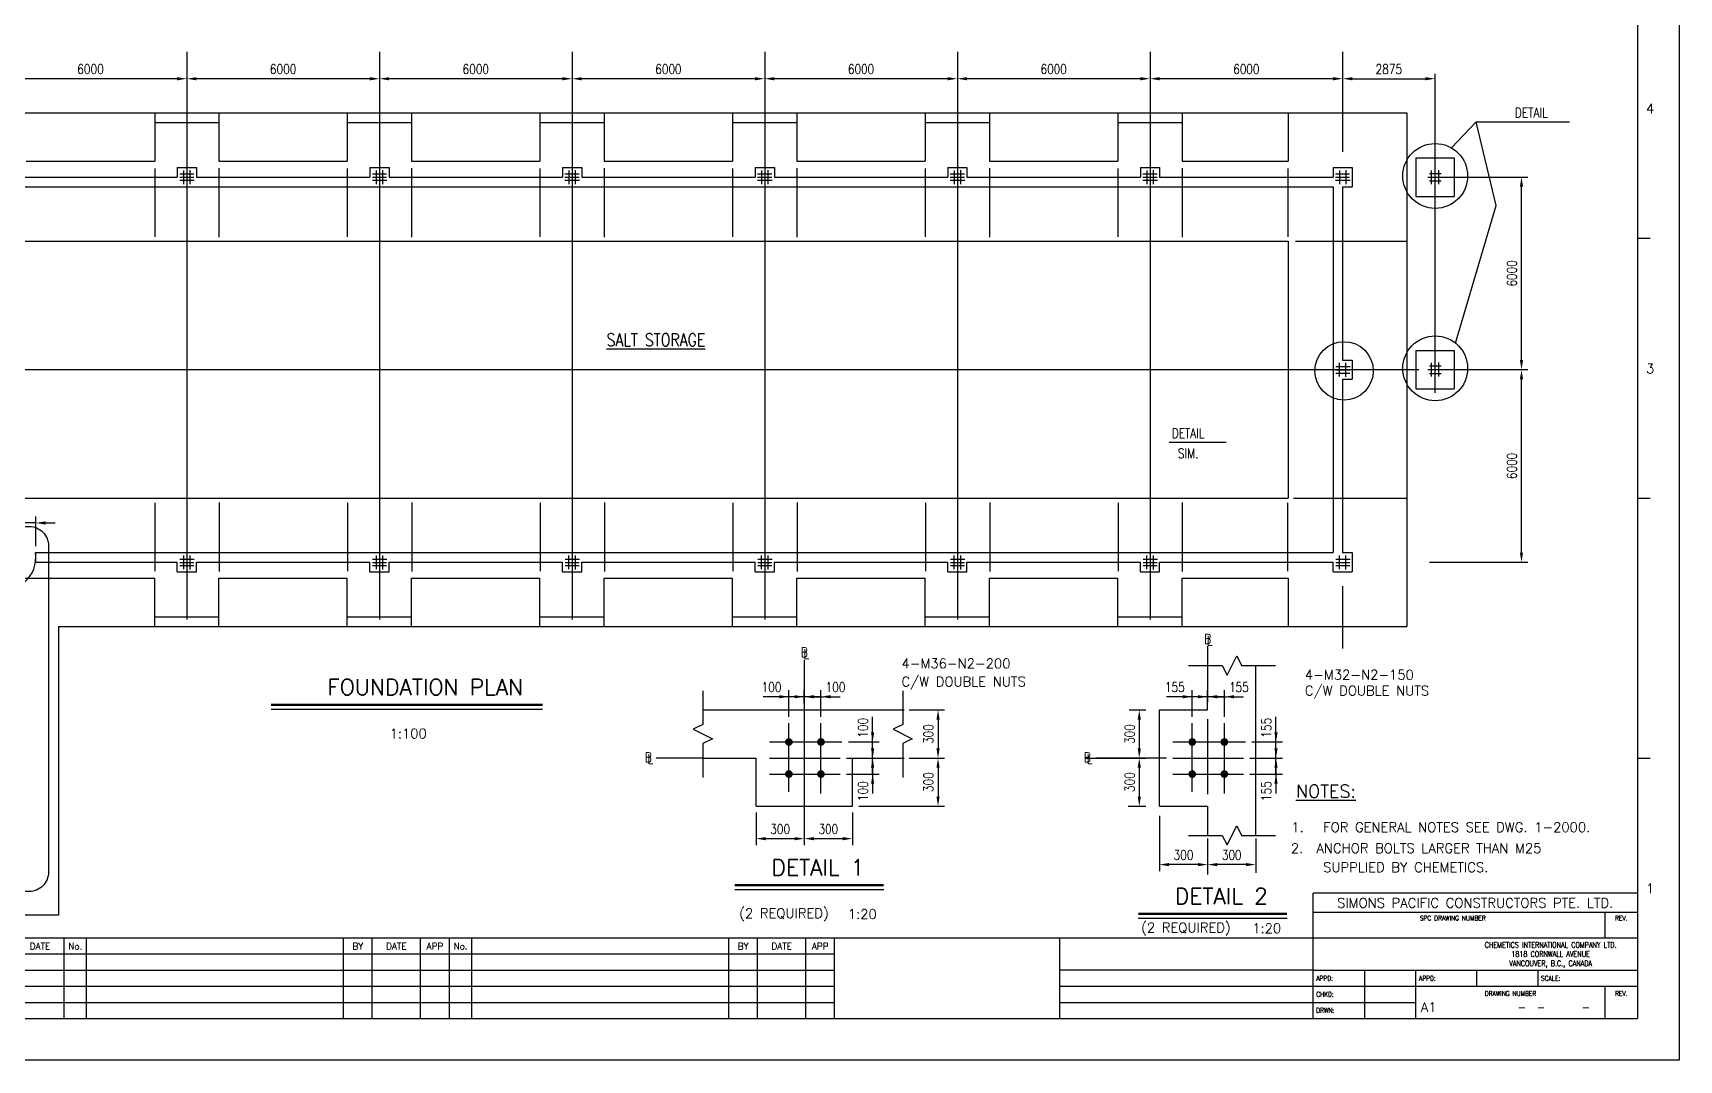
# Model space of a CAD drawing. Extents: x 0 to 84100, y 0 to 59400.
# Drawn here: x 32830 to 84100, y 0 to 32010 of the extents above; entities that cross this region are included whole.
import ezdxf
from ezdxf.enums import TextEntityAlignment as Align

# ---------------------------------------------------------------- set-up
doc = ezdxf.new("R2010")
doc.units = 0
doc.header["$LTSCALE"] = 2500
for name, pattern in [('CENTER', [0]), ('DASHED', [0]), ('HIDDEN', [0])]:
    doc.linetypes.add(name, pattern=pattern)
for name, color, linetype in [('BORDER', 7, 'CONTINUOUS'), ('BOUNDLINE', 3, 'CONTINUOUS'), ('CLINE', 7, 'CENTER'), ('CONC', 1, 'CONTINUOUS'), ('CUTLINE', 7, 'CONTINUOUS'), ('DIM', 6, 'CONTINUOUS'), ('STREAMS', 7, 'CONTINUOUS'), ('TEXT', 7, 'CONTINUOUS'), ('TEXTM', 1, 'CONTINUOUS')]:
    doc.layers.add(name, color=color, linetype=linetype)
doc.styles.get("Standard").update_dxf_attribs({"font": 'romans', "width": 0.8})

msp = doc.modelspace()

# ---------------------------------------------------------------- linework, layer by layer
at = {"layer": 'BORDER', "color": 0}
for p, q in [((82800, 58100), (82800, 1300)), ((83200, 25600), (82800, 25600)), ((83200, 17500), (82800, 17500)), ((83200, 9400), (82800, 9400)), ((72700, 1300), (72700, 5200)), ((82800, 5200), (72700, 5200)), ((82800, 4600), (72700, 4600)), ((81800, 3800), (81800, 4600)), ((82800, 3800), (2600, 3800)), ((33800, 1300), (33800, 3800)), ((34500, 1300), (34500, 3800)), ((42500, 1300), (42500, 3800)), ((43400, 1300), (43400, 3800)), ((44900, 1300), (44900, 3800)), ((45800, 1300), (45800, 3800)), ((46500, 1300), (46500, 3800)), ((54500, 1300), (54500, 3800)), ((55400, 1300), (55400, 3800)), ((56900, 1300), (56900, 3800)), ((57800, 1300), (57800, 3800)), ((64800, 3800), (64800, 1300)), ((57800, 3300), (2600, 3300)), ((2600, 2800), (57800, 2800)), ((72700, 2800), (64800, 2800)), ((72700, 2800), (82800, 2800)), ((74300, 2800), (74300, 1300)), ((75900, 2300), (75900, 2800)), ((77800, 2300), (77800, 2800)), ((79700, 2800), (79700, 2300)), ((2600, 2300), (57800, 2300)), ((64800, 2300), (75900, 2300)), ((75900, 2300), (82800, 2300)), ((75900, 1300), (75900, 2300)), ((81800, 1300), (81800, 2300)), ((2600, 1800), (57800, 1800)), ((64800, 1800), (75900, 1800)), ((2600, 1300), (82800, 1300))]:
    msp.add_line(p, q, dxfattribs=at)
at = {"layer": 'BORDER', "color": 0, "const_width": 75}
for points in [[(48705, 11075), (40250, 11075)], [(59328, 5452), (54691, 5452)], [(71891, 4561), (67255, 4561)]]:
    msp.add_lwpolyline(points, dxfattribs=at)
at = {"layer": 'BORDER', "color": 0}
for points in [[(48705, 10925), (40250, 10925)], [(59328, 5302), (54691, 5302)], [(71891, 4411), (67255, 4411)]]:
    msp.add_lwpolyline(points, dxfattribs=at)
at = {"layer": 'BOUNDLINE', "color": 0, "linetype": 'DASHED'}
msp.add_lwpolyline([(17777, 5855), (17777, 16029, -0.414214), (18377, 16629), (32715, 16629, -0.414214), (33315, 16029), (33315, 5855, -0.414214), (32715, 5255), (18377, 5255, -0.414214)], format="xyb", close=True, dxfattribs=at)
for centre, radius in [((76505, 27553), 1010), ((76505, 21558), 1010), ((73666, 21478), 910)]:
    msp.add_circle(centre, radius, dxfattribs=at)
at = {"layer": 'CLINE', "color": 0}
for p, q in [((37622, 31416), (37622, 13733)), ((43622, 31416), (43622, 13733)), ((49622, 31416), (49622, 13733)), ((55622, 31416), (55622, 13733)), ((61622, 31416), (61622, 13733)), ((67622, 31416), (67622, 13733)), ((73622, 31416), (73622, 28301)), ((37522, 27726), (37522, 27299)), ((37722, 27738), (37722, 27299)), ((43522, 27726), (43522, 27299)), ((43722, 27738), (43722, 27299)), ((49522, 27726), (49522, 27299)), ((49722, 27738), (49722, 27299)), ((55522, 27726), (55522, 27299)), ((55722, 27738), (55722, 27299)), ((61522, 27726), (61522, 27299)), ((61722, 27738), (61722, 27299)), ((67522, 27726), (67522, 27299)), ((67722, 27738), (67722, 27299)), ((73522, 27726), (73522, 27299)), ((73722, 27738), (73722, 27299)), ((76382, 27726), (76382, 27299)), ((76497, 28016), (76497, 20790)), ((76612, 27738), (76612, 27299)), ((76322, 27631), (76694, 27631)), ((76322, 27401), (76694, 27401)), ((73526, 21301), (73526, 21728)), ((73526, 21301), (73526, 21728)), ((73526, 21301), (73526, 21728)), ((73526, 21301), (73526, 21728)), ((73726, 21289), (73726, 21728)), ((73726, 21289), (73726, 21728)), ((73726, 21289), (73726, 21728)), ((73726, 21289), (73726, 21728)), ((76322, 21631), (76694, 21631)), ((76382, 21726), (76382, 21299)), ((76612, 21738), (76612, 21299)), ((9444, 21516), (75997, 21516)), ((76322, 21401), (76694, 21401)), ((37526, 15298), (37526, 15726)), ((37526, 15298), (37526, 15726)), ((37526, 15298), (37526, 15726)), ((37526, 15298), (37526, 15726)), ((37726, 15286), (37726, 15726)), ((37726, 15286), (37726, 15726)), ((37726, 15286), (37726, 15726)), ((37726, 15286), (37726, 15726)), ((43526, 15298), (43526, 15726)), ((43526, 15298), (43526, 15726)), ((43526, 15298), (43526, 15726)), ((43526, 15298), (43526, 15726)), ((43726, 15286), (43726, 15726)), ((43726, 15286), (43726, 15726)), ((43726, 15286), (43726, 15726)), ((43726, 15286), (43726, 15726)), ((49526, 15298), (49526, 15726)), ((49526, 15298), (49526, 15726)), ((49526, 15298), (49526, 15726)), ((49526, 15298), (49526, 15726)), ((49726, 15286), (49726, 15726)), ((49726, 15286), (49726, 15726)), ((49726, 15286), (49726, 15726)), ((49726, 15286), (49726, 15726)), ((55526, 15298), (55526, 15726)), ((55526, 15298), (55526, 15726)), ((55526, 15298), (55526, 15726)), ((55526, 15298), (55526, 15726)), ((55726, 15286), (55726, 15726)), ((55726, 15286), (55726, 15726)), ((55726, 15286), (55726, 15726)), ((55726, 15286), (55726, 15726)), ((61526, 15298), (61526, 15726)), ((61526, 15298), (61526, 15726)), ((61526, 15298), (61526, 15726)), ((61526, 15298), (61526, 15726)), ((61726, 15286), (61726, 15726)), ((61726, 15286), (61726, 15726)), ((61726, 15286), (61726, 15726)), ((61726, 15286), (61726, 15726)), ((67526, 15298), (67526, 15726)), ((67526, 15298), (67526, 15726)), ((67526, 15298), (67526, 15726)), ((67526, 15298), (67526, 15726)), ((67726, 15286), (67726, 15726)), ((67726, 15286), (67726, 15726)), ((67726, 15286), (67726, 15726)), ((67726, 15286), (67726, 15726)), ((73526, 15298), (73526, 15726)), ((73526, 15298), (73526, 15726)), ((73526, 15298), (73526, 15726)), ((73526, 15298), (73526, 15726)), ((73726, 15286), (73726, 15726)), ((73726, 15286), (73726, 15726)), ((73726, 15286), (73726, 15726)), ((73726, 15286), (73726, 15726)), ((73622, 14769), (73622, 12824)), ((69416, 12895), (69416, 11153)), ((56853, 12477), (56853, 7109)), ((56374, 8364), (56374, 10502)), ((56374, 8364), (56374, 10502)), ((56374, 8364), (56374, 10502)), ((56374, 8364), (56374, 10502)), ((57374, 8305), (57374, 10502)), ((57374, 8305), (57374, 10502)), ((57374, 8305), (57374, 10502)), ((57374, 8305), (57374, 10502)), ((68938, 8364), (68938, 10502)), ((68938, 8364), (68938, 10502)), ((68938, 8364), (68938, 10502)), ((68938, 8364), (68938, 10502)), ((69416, 10624), (69416, 8285)), ((69938, 8305), (69938, 10502)), ((69938, 8305), (69938, 10502)), ((69938, 8305), (69938, 10502)), ((69938, 8305), (69938, 10502)), ((53696, 9411), (52239, 9411)), ((68140, 9411), (65940, 9411)), ((69416, 7366), (69416, 7004))]:
    msp.add_line(p, q, dxfattribs=at)
at = {"layer": 'CONC', "color": 0}
for p, q in [((31322, 29516), (75622, 29516)), ((36622, 29516), (36622, 28016)), ((38622, 29516), (38622, 28016)), ((42622, 29516), (42622, 28016)), ((44622, 29516), (44622, 28016)), ((48622, 29516), (48622, 28016)), ((50622, 29516), (50622, 28016)), ((54622, 29516), (54622, 28016)), ((56622, 29516), (56622, 28016)), ((60622, 29516), (60622, 28016)), ((62622, 29516), (62622, 28016)), ((66622, 29516), (66622, 28016)), ((68622, 29516), (68622, 28016)), ((71922, 29516), (71922, 28016)), ((75622, 29516), (75622, 13516)), ((32622, 28016), (36622, 28016)), ((37322, 27816), (37322, 27516)), ((37322, 27816), (37922, 27816)), ((37922, 27816), (37922, 27516)), ((38622, 28016), (42622, 28016)), ((43322, 27816), (43322, 27516)), ((43322, 27816), (43922, 27816)), ((43922, 27816), (43922, 27516)), ((44622, 28016), (48622, 28016)), ((49322, 27816), (49922, 27816)), ((49322, 27816), (49322, 27516)), ((49922, 27816), (49922, 27516)), ((50622, 28016), (54622, 28016)), ((55322, 27816), (55322, 27516)), ((55322, 27816), (55922, 27816)), ((55922, 27816), (55922, 27516)), ((56622, 28016), (60622, 28016)), ((61322, 27816), (61322, 27516)), ((61322, 27816), (61922, 27816)), ((61922, 27816), (61922, 27516)), ((62622, 28016), (66622, 28016)), ((67322, 27816), (67922, 27816)), ((67322, 27816), (67322, 27516)), ((67922, 27816), (67922, 27516)), ((68622, 28016), (71922, 28016)), ((73322, 27816), (73322, 27516)), ((73322, 27816), (73922, 27816)), ((73922, 27816), (73922, 27216)), ((75897, 28116), (77097, 28116)), ((75897, 28116), (75897, 26916)), ((77097, 28116), (77097, 26916)), ((31322, 27216), (73322, 27216)), ((31922, 27516), (37322, 27516)), ((37922, 27516), (43322, 27516)), ((43922, 27516), (49322, 27516)), ((49922, 27516), (55322, 27516)), ((55922, 27516), (61322, 27516)), ((61922, 27516), (67322, 27516)), ((67922, 27516), (73322, 27516)), ((73322, 27216), (73322, 15816)), ((73622, 27216), (73622, 21816)), ((73622, 27216), (73922, 27216)), ((75897, 26916), (77097, 26916)), ((31322, 25516), (71922, 25516)), ((71922, 25516), (71922, 17516)), ((75897, 22116), (77097, 22116)), ((75897, 22116), (75897, 20916)), ((77097, 22116), (77097, 20916)), ((73622, 21816), (73922, 21816)), ((73922, 21816), (73922, 21216)), ((73622, 21216), (73922, 21216)), ((73622, 21216), (73622, 15816)), ((75897, 20916), (77097, 20916)), ((31472, 17516), (71922, 17516)), ((32922, 15516), (32922, 15816)), ((32922, 15816), (73322, 15816)), ((32922, 15516), (37322, 15516)), ((37322, 15216), (37322, 15516)), ((37922, 15516), (43322, 15516)), ((37922, 15216), (37922, 15516)), ((43322, 15216), (43322, 15516)), ((43922, 15516), (49322, 15516)), ((43922, 15216), (43922, 15516)), ((49322, 15216), (49322, 15516)), ((49922, 15516), (55322, 15516)), ((49922, 15216), (49922, 15516)), ((55322, 15216), (55322, 15516)), ((55922, 15516), (61322, 15516)), ((55922, 15216), (55922, 15516)), ((61322, 15216), (61322, 15516)), ((61922, 15516), (67322, 15516)), ((61922, 15216), (61922, 15516)), ((67322, 15216), (67322, 15516)), ((67922, 15516), (73322, 15516)), ((67922, 15216), (67922, 15516)), ((73322, 15216), (73322, 15516)), ((73622, 15816), (73922, 15816)), ((73922, 15816), (73922, 15216)), ((31772, 15016), (36622, 15016)), ((36622, 13516), (36622, 15016)), ((37322, 15216), (37922, 15216)), ((38622, 15016), (42622, 15016)), ((38622, 13516), (38622, 15016)), ((42622, 13516), (42622, 15016)), ((43322, 15216), (43922, 15216)), ((44622, 15016), (48622, 15016)), ((44622, 13516), (44622, 15016)), ((48622, 13516), (48622, 15016)), ((49322, 15216), (49922, 15216)), ((50622, 15016), (54622, 15016)), ((50622, 13516), (50622, 15016)), ((54622, 13516), (54622, 15016)), ((55322, 15216), (55922, 15216)), ((56622, 15016), (60622, 15016)), ((56622, 13516), (56622, 15016)), ((60622, 13516), (60622, 15016)), ((61322, 15216), (61922, 15216)), ((62622, 15016), (66622, 15016)), ((62622, 13516), (62622, 15016)), ((66622, 13516), (66622, 15016)), ((67322, 15216), (67922, 15216)), ((68622, 15016), (71922, 15016)), ((68622, 13516), (68622, 15016)), ((71922, 15016), (71922, 13516)), ((73322, 15216), (73922, 15216)), ((33622, 13516), (75622, 13516)), ((33622, 13516), (33622, 4516)), ((70916, 7004), (70916, 12295)), ((69416, 10911), (69416, 11523)), ((53696, 10911), (59970, 10911)), ((67916, 10911), (69416, 10911)), ((67916, 7911), (67916, 10911)), ((53696, 9411), (55353, 9411)), ((55353, 7911), (55353, 9411)), ((58353, 7911), (58353, 9411)), ((58353, 9411), (59970, 9411)), ((55353, 7911), (58353, 7911)), ((67916, 7911), (69416, 7911)), ((69416, 7911), (69416, 7004)), ((33622, 4516), (17622, 4516))]:
    msp.add_line(p, q, dxfattribs=at)
at = {"layer": 'CONC', "color": 0, "linetype": 'HIDDEN'}
for p, q in [((36622, 29216), (38622, 29216)), ((42622, 29216), (44622, 29216)), ((48622, 29216), (50622, 29216)), ((54622, 29216), (56622, 29216)), ((60622, 29216), (62622, 29216)), ((66622, 29216), (68622, 29216)), ((36622, 13816), (38622, 13816)), ((42622, 13816), (44622, 13816)), ((48622, 13816), (50622, 13816)), ((54622, 13816), (56622, 13816)), ((60622, 13816), (62622, 13816)), ((66622, 13816), (68622, 13816))]:
    msp.add_line(p, q, dxfattribs=at)
at = {"layer": 'CUTLINE', "color": 0}
msp.add_lwpolyline([(0, 0), (0, 59400), (84100, 59400), (84100, 0)], close=True, dxfattribs=at)
msp.add_lwpolyline([(0, 0), (0, 59400), (84100, 59400), (84100, 0)], close=True, dxfattribs=at)
at = {"layer": 'DIM', "color": 0}
for p, q in [((37622, 31216), (37622, 30382)), ((37622, 31216), (37622, 30382)), ((43622, 31216), (43622, 30382)), ((43622, 31216), (43622, 30382)), ((49622, 31216), (49622, 30382)), ((49622, 31216), (49622, 30382)), ((55622, 31216), (55622, 30382)), ((55622, 31216), (55622, 30382)), ((61622, 31216), (61622, 30382)), ((61622, 31216), (61622, 30382)), ((37322, 30582), (31922, 30582)), ((43322, 30582), (37922, 30582)), ((49322, 30582), (43922, 30582)), ((55322, 30582), (49922, 30582)), ((61322, 30582), (55922, 30582)), ((67322, 30582), (61922, 30582)), ((67622, 30558), (67622, 30382)), ((67622, 30558), (67622, 30382)), ((73322, 30582), (67922, 30582)), ((73922, 30582), (76197, 30582)), ((76497, 30736), (76497, 28016)), ((37401, 27616), (37840, 27616)), ((37401, 27516), (37840, 27516)), ((37401, 27416), (37852, 27416)), ((43401, 27616), (43840, 27616)), ((43401, 27516), (43840, 27516)), ((43401, 27416), (43852, 27416)), ((49401, 27616), (49840, 27616)), ((49401, 27516), (49840, 27516)), ((49401, 27416), (49852, 27416)), ((55401, 27616), (55840, 27616)), ((55401, 27516), (55840, 27516)), ((55401, 27416), (55852, 27416)), ((61401, 27616), (61840, 27616)), ((61401, 27516), (61840, 27516)), ((61401, 27416), (61852, 27416)), ((67401, 27616), (67840, 27616)), ((67401, 27516), (67840, 27516)), ((67401, 27416), (67852, 27416)), ((73401, 27616), (73840, 27616)), ((73401, 27516), (73840, 27516)), ((73401, 27416), (73852, 27416)), ((76276, 27516), (76715, 27516)), ((76322, 27516), (79392, 27516)), ((79192, 21816), (79192, 27216)), ((73405, 21611), (73856, 21611)), ((73405, 21611), (73856, 21611)), ((73405, 21611), (73856, 21611)), ((73405, 21611), (73856, 21611)), ((73405, 21511), (73844, 21511)), ((73405, 21511), (73844, 21511)), ((73405, 21511), (73844, 21511)), ((73405, 21511), (73844, 21511)), ((73405, 21411), (73844, 21411)), ((73405, 21411), (73844, 21411)), ((73405, 21411), (73844, 21411)), ((73405, 21411), (73844, 21411)), ((76276, 21516), (76715, 21516)), ((76322, 21516), (79392, 21516)), ((76322, 21516), (79392, 21516)), ((79192, 15816), (79192, 21216)), ((32922, 16016), (32922, 16938)), ((32922, 16738), (31922, 16738)), ((33222, 16738), (33522, 16738)), ((37405, 15608), (37856, 15608)), ((37405, 15608), (37856, 15608)), ((37405, 15608), (37856, 15608)), ((37405, 15608), (37856, 15608)), ((37405, 15508), (37844, 15508)), ((37405, 15508), (37844, 15508)), ((37405, 15508), (37844, 15508)), ((37405, 15508), (37844, 15508)), ((37405, 15408), (37844, 15408)), ((37405, 15408), (37844, 15408)), ((37405, 15408), (37844, 15408)), ((37405, 15408), (37844, 15408)), ((43405, 15608), (43856, 15608)), ((43405, 15608), (43856, 15608)), ((43405, 15608), (43856, 15608)), ((43405, 15608), (43856, 15608)), ((43405, 15508), (43844, 15508)), ((43405, 15508), (43844, 15508)), ((43405, 15508), (43844, 15508)), ((43405, 15508), (43844, 15508)), ((43405, 15408), (43844, 15408)), ((43405, 15408), (43844, 15408)), ((43405, 15408), (43844, 15408)), ((43405, 15408), (43844, 15408)), ((49405, 15608), (49856, 15608)), ((49405, 15608), (49856, 15608)), ((49405, 15608), (49856, 15608)), ((49405, 15608), (49856, 15608)), ((49405, 15508), (49844, 15508)), ((49405, 15508), (49844, 15508)), ((49405, 15508), (49844, 15508)), ((49405, 15508), (49844, 15508)), ((49405, 15408), (49844, 15408)), ((49405, 15408), (49844, 15408)), ((49405, 15408), (49844, 15408)), ((49405, 15408), (49844, 15408)), ((55405, 15608), (55856, 15608)), ((55405, 15608), (55856, 15608)), ((55405, 15608), (55856, 15608)), ((55405, 15608), (55856, 15608)), ((55405, 15508), (55844, 15508)), ((55405, 15508), (55844, 15508)), ((55405, 15508), (55844, 15508)), ((55405, 15508), (55844, 15508)), ((55405, 15408), (55844, 15408)), ((55405, 15408), (55844, 15408)), ((55405, 15408), (55844, 15408)), ((55405, 15408), (55844, 15408)), ((61405, 15608), (61856, 15608)), ((61405, 15608), (61856, 15608)), ((61405, 15608), (61856, 15608)), ((61405, 15608), (61856, 15608)), ((61405, 15508), (61844, 15508)), ((61405, 15508), (61844, 15508)), ((61405, 15508), (61844, 15508)), ((61405, 15508), (61844, 15508)), ((61405, 15408), (61844, 15408)), ((61405, 15408), (61844, 15408)), ((61405, 15408), (61844, 15408)), ((61405, 15408), (61844, 15408)), ((67405, 15608), (67856, 15608)), ((67405, 15608), (67856, 15608)), ((67405, 15608), (67856, 15608)), ((67405, 15608), (67856, 15608)), ((67405, 15508), (67844, 15508)), ((67405, 15508), (67844, 15508)), ((67405, 15508), (67844, 15508)), ((67405, 15508), (67844, 15508)), ((67405, 15408), (67844, 15408)), ((67405, 15408), (67844, 15408)), ((67405, 15408), (67844, 15408)), ((67405, 15408), (67844, 15408)), ((73405, 15608), (73856, 15608)), ((73405, 15608), (73856, 15608)), ((73405, 15608), (73856, 15608)), ((73405, 15608), (73856, 15608)), ((73405, 15508), (73844, 15508)), ((73405, 15508), (73844, 15508)), ((73405, 15508), (73844, 15508)), ((73405, 15508), (73844, 15508)), ((73405, 15408), (73844, 15408)), ((73405, 15408), (73844, 15408)), ((73405, 15408), (73844, 15408)), ((73405, 15408), (73844, 15408)), ((76322, 15516), (79392, 15516)), ((56253, 11323), (55570, 11323)), ((56074, 11323), (55774, 11323)), ((56553, 11323), (56253, 11323)), ((56374, 10702), (56374, 11523)), ((56853, 11323), (56374, 11323)), ((56853, 11111), (56853, 11523)), ((56853, 11111), (56853, 11523)), ((57374, 11323), (56853, 11323)), ((57153, 11323), (57453, 11323)), ((57374, 10702), (57374, 11523)), ((57674, 11323), (57974, 11323)), ((68816, 11323), (68134, 11323)), ((68638, 11323), (68338, 11323)), ((69116, 11323), (68816, 11323)), ((68938, 10702), (68938, 11523)), ((69416, 11323), (68938, 11323)), ((69416, 11111), (69416, 11523)), ((69938, 11323), (69416, 11323)), ((69716, 11323), (70016, 11323)), ((69938, 10702), (69938, 11523)), ((70238, 11323), (70538, 11323)), ((60119, 10911), (61220, 10911)), ((66970, 10911), (67488, 10911)), ((58983, 10013), (58983, 10696)), ((58983, 10213), (58983, 10513)), ((61020, 10611), (61020, 9711)), ((67288, 10611), (67288, 9711)), ((71546, 10013), (71546, 10696)), ((71546, 10213), (71546, 10513)), ((55770, 9913), (58027, 9913)), ((55770, 9913), (58027, 9913)), ((55770, 9913), (58027, 9913)), ((55770, 9913), (58027, 9913)), ((58227, 9913), (59183, 9913)), ((58983, 9713), (58983, 10013)), ((58983, 9413), (58983, 9913)), ((68333, 9913), (70591, 9913)), ((68333, 9913), (70591, 9913)), ((68333, 9913), (70591, 9913)), ((68333, 9913), (70591, 9913)), ((70791, 9913), (71746, 9913)), ((71546, 9713), (71546, 10013)), ((71546, 9413), (71546, 9913)), ((55770, 9413), (57968, 9413)), ((55770, 9413), (57968, 9413)), ((55770, 9413), (57968, 9413)), ((55770, 9413), (57968, 9413)), ((58168, 9413), (59183, 9413)), ((58168, 9413), (59183, 9413)), ((58983, 8913), (58983, 9413)), ((60119, 9411), (61220, 9411)), ((60119, 9411), (61220, 9411)), ((65607, 9411), (67488, 9411)), ((65607, 9411), (67488, 9411)), ((68333, 9413), (70531, 9413)), ((68333, 9413), (70531, 9413)), ((68333, 9413), (70531, 9413)), ((68333, 9413), (70531, 9413)), ((70731, 9413), (71746, 9413)), ((70731, 9413), (71746, 9413)), ((71546, 8913), (71546, 9413)), ((55770, 8913), (57968, 8913)), ((55770, 8913), (57968, 8913)), ((55770, 8913), (57968, 8913)), ((55770, 8913), (57968, 8913)), ((58168, 8913), (59183, 8913)), ((58983, 9113), (58983, 8813)), ((61020, 9111), (61020, 8211)), ((67288, 9111), (67288, 8211)), ((68333, 8913), (70531, 8913)), ((68333, 8913), (70531, 8913)), ((68333, 8913), (70531, 8913)), ((68333, 8913), (70531, 8913)), ((70731, 8913), (71746, 8913)), ((71546, 9113), (71546, 8813)), ((58983, 8613), (58983, 8313)), ((71546, 8613), (71546, 8313)), ((55353, 7711), (55353, 6700)), ((56853, 7711), (56853, 6700)), ((56853, 7711), (56853, 6700)), ((58353, 7711), (58353, 6700)), ((58553, 7911), (61220, 7911)), ((66942, 7911), (67488, 7911)), ((67916, 7617), (67916, 6670)), ((56553, 6900), (55653, 6900)), ((58053, 6900), (57153, 6900)), ((67916, 6903), (67916, 5892)), ((69416, 6903), (69416, 5892)), ((69416, 6903), (69416, 5892)), ((69416, 6726), (69416, 5779)), ((70916, 6903), (70916, 5892)), ((70916, 6642), (70916, 5835)), ((69116, 6092), (68216, 6092)), ((70616, 6092), (69716, 6092))]:
    msp.add_line(p, q, dxfattribs=at)
at = {"layer": 'DIM', "color": 0, "linetype": 'HIDDEN'}
for p, q in [((36622, 27786), (36622, 25660)), ((38622, 27797), (38622, 25648)), ((42622, 27786), (42622, 25660)), ((44622, 27797), (44622, 25648)), ((48622, 27786), (48622, 25660)), ((50622, 27797), (50622, 25648)), ((54622, 27786), (54622, 25660)), ((56622, 27797), (56622, 25648)), ((60622, 27786), (60622, 25660)), ((62622, 27797), (62622, 25648)), ((66622, 27786), (66622, 25660)), ((68622, 27797), (68622, 25648)), ((71914, 27786), (71914, 25660)), ((72155, 25516), (75622, 25516)), ((72095, 17516), (75622, 17516)), ((36639, 15237), (36639, 17362)), ((36639, 15237), (36639, 17362)), ((36639, 15237), (36639, 17362)), ((36639, 15237), (36639, 17362)), ((38639, 15225), (38639, 17374)), ((38639, 15225), (38639, 17374)), ((38639, 15225), (38639, 17374)), ((38639, 15225), (38639, 17374)), ((42639, 15237), (42639, 17362)), ((42639, 15237), (42639, 17362)), ((42639, 15237), (42639, 17362)), ((42639, 15237), (42639, 17362)), ((44639, 15225), (44639, 17374)), ((44639, 15225), (44639, 17374)), ((44639, 15225), (44639, 17374)), ((44639, 15225), (44639, 17374)), ((48639, 15237), (48639, 17362)), ((48639, 15237), (48639, 17362)), ((48639, 15237), (48639, 17362)), ((48639, 15237), (48639, 17362)), ((50639, 15225), (50639, 17374)), ((50639, 15225), (50639, 17374)), ((50639, 15225), (50639, 17374)), ((50639, 15225), (50639, 17374)), ((54639, 15237), (54639, 17362)), ((54639, 15237), (54639, 17362)), ((54639, 15237), (54639, 17362)), ((54639, 15237), (54639, 17362)), ((56639, 15225), (56639, 17374)), ((56639, 15225), (56639, 17374)), ((56639, 15225), (56639, 17374)), ((56639, 15225), (56639, 17374)), ((60639, 15237), (60639, 17362)), ((60639, 15237), (60639, 17362)), ((60639, 15237), (60639, 17362)), ((60639, 15237), (60639, 17362)), ((62639, 15225), (62639, 17374)), ((62639, 15225), (62639, 17374)), ((62639, 15225), (62639, 17374)), ((62639, 15225), (62639, 17374)), ((66639, 15237), (66639, 17362)), ((66639, 15237), (66639, 17362)), ((66639, 15237), (66639, 17362)), ((66639, 15237), (66639, 17362)), ((68639, 15225), (68639, 17374)), ((68639, 15225), (68639, 17374)), ((68639, 15225), (68639, 17374)), ((68639, 15225), (68639, 17374)), ((71914, 15237), (71914, 17362))]:
    msp.add_line(p, q, dxfattribs=at)
at = {"layer": 'DIM', "color": 0}
for points, const_width in [([(37510, 27616, 1), (37534, 27616, 1)], 24), ([(37510, 27416, 1), (37534, 27416, 1)], 24), ([(37710, 27616, 1), (37734, 27616, 1)], 24), ([(37710, 27416, 1), (37734, 27416, 1)], 24), ([(43510, 27616, 1), (43534, 27616, 1)], 24), ([(43510, 27416, 1), (43534, 27416, 1)], 24), ([(43710, 27616, 1), (43734, 27616, 1)], 24), ([(43710, 27416, 1), (43734, 27416, 1)], 24), ([(49510, 27616, 1), (49534, 27616, 1)], 24), ([(49510, 27416, 1), (49534, 27416, 1)], 24), ([(49710, 27616, 1), (49734, 27616, 1)], 24), ([(49710, 27416, 1), (49734, 27416, 1)], 24), ([(55510, 27616, 1), (55534, 27616, 1)], 24), ([(55510, 27416, 1), (55534, 27416, 1)], 24), ([(55710, 27616, 1), (55734, 27616, 1)], 24), ([(55710, 27416, 1), (55734, 27416, 1)], 24), ([(61510, 27616, 1), (61534, 27616, 1)], 24), ([(61510, 27416, 1), (61534, 27416, 1)], 24), ([(61710, 27616, 1), (61734, 27616, 1)], 24), ([(61710, 27416, 1), (61734, 27416, 1)], 24), ([(67510, 27616, 1), (67534, 27616, 1)], 24), ([(67510, 27416, 1), (67534, 27416, 1)], 24), ([(67710, 27616, 1), (67734, 27616, 1)], 24), ([(67710, 27416, 1), (67734, 27416, 1)], 24), ([(73510, 27616, 1), (73534, 27616, 1)], 24), ([(73510, 27416, 1), (73534, 27416, 1)], 24), ([(73710, 27616, 1), (73734, 27616, 1)], 24), ([(73710, 27416, 1), (73734, 27416, 1)], 24), ([(76370, 27631, 1), (76394, 27631, 1)], 24), ([(76370, 27401, 1), (76394, 27401, 1)], 24), ([(76600, 27631, 1), (76624, 27631, 1)], 24), ([(76600, 27401, 1), (76624, 27401, 1)], 24), ([(73514, 21611, -1), (73538, 21611, -1)], 24), ([(73514, 21611, 1), (73538, 21611, 1)], 24), ([(73514, 21611, -1), (73538, 21611, -1)], 24), ([(73514, 21611, 1), (73538, 21611, 1)], 24), ([(73714, 21611, -1), (73738, 21611, -1)], 24), ([(73714, 21611, 1), (73738, 21611, 1)], 24), ([(73714, 21611, -1), (73738, 21611, -1)], 24), ([(73714, 21611, 1), (73738, 21611, 1)], 24), ([(76370, 21631, 1), (76394, 21631, 1)], 24), ([(76600, 21631, 1), (76624, 21631, 1)], 24), ([(73514, 21411, -1), (73538, 21411, -1)], 24), ([(73514, 21411, 1), (73538, 21411, 1)], 24), ([(73514, 21411, -1), (73538, 21411, -1)], 24), ([(73514, 21411, 1), (73538, 21411, 1)], 24), ([(73714, 21411, -1), (73738, 21411, -1)], 24), ([(73714, 21411, 1), (73738, 21411, 1)], 24), ([(73714, 21411, -1), (73738, 21411, -1)], 24), ([(73714, 21411, 1), (73738, 21411, 1)], 24), ([(76370, 21401, 1), (76394, 21401, 1)], 24), ([(76600, 21401, 1), (76624, 21401, 1)], 24), ([(37514, 15608, 1), (37538, 15608, 1)], 24), ([(37514, 15608, -1), (37538, 15608, -1)], 24), ([(37514, 15608, 1), (37538, 15608, 1)], 24), ([(37514, 15608, -1), (37538, 15608, -1)], 24), ([(37514, 15408, 1), (37538, 15408, 1)], 24), ([(37514, 15408, -1), (37538, 15408, -1)], 24), ([(37514, 15408, 1), (37538, 15408, 1)], 24), ([(37514, 15408, -1), (37538, 15408, -1)], 24), ([(37714, 15608, 1), (37738, 15608, 1)], 24), ([(37714, 15608, -1), (37738, 15608, -1)], 24), ([(37714, 15608, 1), (37738, 15608, 1)], 24), ([(37714, 15608, -1), (37738, 15608, -1)], 24), ([(37714, 15408, 1), (37738, 15408, 1)], 24), ([(37714, 15408, -1), (37738, 15408, -1)], 24), ([(37714, 15408, 1), (37738, 15408, 1)], 24), ([(37714, 15408, -1), (37738, 15408, -1)], 24), ([(43514, 15608, 1), (43538, 15608, 1)], 24), ([(43514, 15608, -1), (43538, 15608, -1)], 24), ([(43514, 15608, 1), (43538, 15608, 1)], 24), ([(43514, 15608, -1), (43538, 15608, -1)], 24), ([(43514, 15408, 1), (43538, 15408, 1)], 24), ([(43514, 15408, -1), (43538, 15408, -1)], 24), ([(43514, 15408, 1), (43538, 15408, 1)], 24), ([(43514, 15408, -1), (43538, 15408, -1)], 24), ([(43714, 15608, 1), (43738, 15608, 1)], 24), ([(43714, 15608, -1), (43738, 15608, -1)], 24), ([(43714, 15608, 1), (43738, 15608, 1)], 24), ([(43714, 15608, -1), (43738, 15608, -1)], 24), ([(43714, 15408, 1), (43738, 15408, 1)], 24), ([(43714, 15408, -1), (43738, 15408, -1)], 24), ([(43714, 15408, 1), (43738, 15408, 1)], 24), ([(43714, 15408, -1), (43738, 15408, -1)], 24), ([(49514, 15608, 1), (49538, 15608, 1)], 24), ([(49514, 15608, -1), (49538, 15608, -1)], 24), ([(49514, 15608, 1), (49538, 15608, 1)], 24), ([(49514, 15608, -1), (49538, 15608, -1)], 24), ([(49514, 15408, 1), (49538, 15408, 1)], 24), ([(49514, 15408, -1), (49538, 15408, -1)], 24), ([(49514, 15408, 1), (49538, 15408, 1)], 24), ([(49514, 15408, -1), (49538, 15408, -1)], 24), ([(49714, 15608, 1), (49738, 15608, 1)], 24), ([(49714, 15608, -1), (49738, 15608, -1)], 24), ([(49714, 15608, 1), (49738, 15608, 1)], 24), ([(49714, 15608, -1), (49738, 15608, -1)], 24), ([(49714, 15408, 1), (49738, 15408, 1)], 24), ([(49714, 15408, -1), (49738, 15408, -1)], 24), ([(49714, 15408, 1), (49738, 15408, 1)], 24), ([(49714, 15408, -1), (49738, 15408, -1)], 24), ([(55514, 15608, 1), (55538, 15608, 1)], 24), ([(55514, 15608, -1), (55538, 15608, -1)], 24), ([(55514, 15608, 1), (55538, 15608, 1)], 24), ([(55514, 15608, -1), (55538, 15608, -1)], 24), ([(55514, 15408, 1), (55538, 15408, 1)], 24), ([(55514, 15408, -1), (55538, 15408, -1)], 24), ([(55514, 15408, 1), (55538, 15408, 1)], 24), ([(55514, 15408, -1), (55538, 15408, -1)], 24), ([(55714, 15608, 1), (55738, 15608, 1)], 24), ([(55714, 15608, -1), (55738, 15608, -1)], 24), ([(55714, 15608, 1), (55738, 15608, 1)], 24), ([(55714, 15608, -1), (55738, 15608, -1)], 24), ([(55714, 15408, 1), (55738, 15408, 1)], 24), ([(55714, 15408, -1), (55738, 15408, -1)], 24), ([(55714, 15408, 1), (55738, 15408, 1)], 24), ([(55714, 15408, -1), (55738, 15408, -1)], 24), ([(61514, 15608, -1), (61538, 15608, -1)], 24), ([(61514, 15608, 1), (61538, 15608, 1)], 24), ([(61514, 15608, -1), (61538, 15608, -1)], 24), ([(61514, 15608, 1), (61538, 15608, 1)], 24), ([(61514, 15408, -1), (61538, 15408, -1)], 24), ([(61514, 15408, 1), (61538, 15408, 1)], 24), ([(61514, 15408, -1), (61538, 15408, -1)], 24), ([(61514, 15408, 1), (61538, 15408, 1)], 24), ([(61714, 15608, -1), (61738, 15608, -1)], 24), ([(61714, 15608, 1), (61738, 15608, 1)], 24), ([(61714, 15608, -1), (61738, 15608, -1)], 24), ([(61714, 15608, 1), (61738, 15608, 1)], 24), ([(61714, 15408, -1), (61738, 15408, -1)], 24), ([(61714, 15408, 1), (61738, 15408, 1)], 24), ([(61714, 15408, -1), (61738, 15408, -1)], 24), ([(61714, 15408, 1), (61738, 15408, 1)], 24), ([(67514, 15608, 1), (67538, 15608, 1)], 24), ([(67514, 15608, -1), (67538, 15608, -1)], 24), ([(67514, 15608, 1), (67538, 15608, 1)], 24), ([(67514, 15608, -1), (67538, 15608, -1)], 24), ([(67514, 15408, 1), (67538, 15408, 1)], 24), ([(67514, 15408, -1), (67538, 15408, -1)], 24), ([(67514, 15408, 1), (67538, 15408, 1)], 24), ([(67514, 15408, -1), (67538, 15408, -1)], 24), ([(67714, 15608, 1), (67738, 15608, 1)], 24), ([(67714, 15608, -1), (67738, 15608, -1)], 24), ([(67714, 15608, 1), (67738, 15608, 1)], 24), ([(67714, 15608, -1), (67738, 15608, -1)], 24), ([(67714, 15408, 1), (67738, 15408, 1)], 24), ([(67714, 15408, -1), (67738, 15408, -1)], 24), ([(67714, 15408, 1), (67738, 15408, 1)], 24), ([(67714, 15408, -1), (67738, 15408, -1)], 24), ([(73514, 15608, 1), (73538, 15608, 1)], 24), ([(73514, 15608, -1), (73538, 15608, -1)], 24), ([(73514, 15608, 1), (73538, 15608, 1)], 24), ([(73514, 15608, -1), (73538, 15608, -1)], 24), ([(73514, 15408, 1), (73538, 15408, 1)], 24), ([(73514, 15408, -1), (73538, 15408, -1)], 24), ([(73514, 15408, 1), (73538, 15408, 1)], 24), ([(73514, 15408, -1), (73538, 15408, -1)], 24), ([(73714, 15608, 1), (73738, 15608, 1)], 24), ([(73714, 15608, -1), (73738, 15608, -1)], 24), ([(73714, 15608, 1), (73738, 15608, 1)], 24), ([(73714, 15608, -1), (73738, 15608, -1)], 24), ([(73714, 15408, 1), (73738, 15408, 1)], 24), ([(73714, 15408, -1), (73738, 15408, -1)], 24), ([(73714, 15408, 1), (73738, 15408, 1)], 24), ([(73714, 15408, -1), (73738, 15408, -1)], 24), ([(56314, 9913, -1), (56434, 9913, -1)], 120), ([(56314, 9913, 1), (56434, 9913, 1)], 120), ([(56314, 9913, -1), (56434, 9913, -1)], 120), ([(56314, 9913, 1), (56434, 9913, 1)], 120), ([(57314, 9913, -1), (57434, 9913, -1)], 120), ([(57314, 9913, 1), (57434, 9913, 1)], 120), ([(57314, 9913, -1), (57434, 9913, -1)], 120), ([(57314, 9913, 1), (57434, 9913, 1)], 120), ([(68878, 9913, -1), (68998, 9913, -1)], 120), ([(68878, 9913, 1), (68998, 9913, 1)], 120), ([(68878, 9913, -1), (68998, 9913, -1)], 120), ([(68878, 9913, 1), (68998, 9913, 1)], 120), ([(69878, 9913, -1), (69998, 9913, -1)], 120), ([(69878, 9913, 1), (69998, 9913, 1)], 120), ([(69878, 9913, -1), (69998, 9913, -1)], 120), ([(69878, 9913, 1), (69998, 9913, 1)], 120), ([(56314, 8913, -1), (56434, 8913, -1)], 120), ([(56314, 8913, 1), (56434, 8913, 1)], 120), ([(56314, 8913, -1), (56434, 8913, -1)], 120), ([(56314, 8913, 1), (56434, 8913, 1)], 120), ([(57314, 8913, -1), (57434, 8913, -1)], 120), ([(57314, 8913, 1), (57434, 8913, 1)], 120), ([(57314, 8913, -1), (57434, 8913, -1)], 120), ([(57314, 8913, 1), (57434, 8913, 1)], 120), ([(68878, 8913, -1), (68998, 8913, -1)], 120), ([(68878, 8913, 1), (68998, 8913, 1)], 120), ([(68878, 8913, -1), (68998, 8913, -1)], 120), ([(68878, 8913, 1), (68998, 8913, 1)], 120), ([(69878, 8913, -1), (69998, 8913, -1)], 120), ([(69878, 8913, 1), (69998, 8913, 1)], 120), ([(69878, 8913, -1), (69998, 8913, -1)], 120), ([(69878, 8913, 1), (69998, 8913, 1)], 120)]:
    msp.add_lwpolyline(points, format="xyb", close=True, dxfattribs=dict(at, const_width=const_width))
for points in [[(73053, 20837, 0, 100, 0), (72837, 20629, 0, 0, 0), (71387, 19236, 0, 0, 0), (71087, 19236, 0, 0, 0)], [(57376, 9951, 0, 100, 0), (57579, 10172, 0, 0, 0), (58553, 11237, 0, 0, -0.09359), (59582, 12009, 0, 0, -0.232394)], [(69940, 9951, 0, 100, 0), (70142, 10172, 0, 0, 0), (71117, 11237, 0, 0, -0.09359), (72146, 12009, 0, 0, -0.232394)]]:
    msp.add_lwpolyline(points, format="xyseb", dxfattribs=at)
for points in [[(68822, 12295), (69874, 12295), (70024, 11995), (70324, 12595), (70474, 12295), (71526, 12295)], [(53696, 11511), (53696, 10461), (53396, 10311), (53996, 10011), (53696, 9861), (53696, 8811)], [(59919, 11511), (59919, 10461), (59619, 10311), (60219, 10011), (59919, 9861), (59919, 8811)], [(68822, 7004), (69874, 7004), (70024, 6704), (70324, 7304), (70474, 7004), (71526, 7004)]]:
    msp.add_lwpolyline(points, dxfattribs=at)
msp.add_arc((31925, 15655), 995, 309.2982, 9.1623, dxfattribs=at)
for points in [[(37322, 30632), (37322, 30532), (37622, 30582)], [(37922, 30632), (37922, 30532), (37622, 30582)], [(43322, 30632), (43322, 30532), (43622, 30582)], [(43922, 30632), (43922, 30532), (43622, 30582)], [(49322, 30632), (49322, 30532), (49622, 30582)], [(49922, 30632), (49922, 30532), (49622, 30582)], [(55322, 30632), (55322, 30532), (55622, 30582)], [(55922, 30632), (55922, 30532), (55622, 30582)], [(61322, 30632), (61322, 30532), (61622, 30582)], [(61922, 30632), (61922, 30532), (61622, 30582)], [(67322, 30632), (67322, 30532), (67622, 30582)], [(67922, 30632), (67922, 30532), (67622, 30582)], [(73322, 30632), (73322, 30532), (73622, 30582)], [(73922, 30632), (73922, 30532), (73622, 30582)], [(76197, 30632), (76197, 30532), (76497, 30582)], [(79142, 27216), (79242, 27216), (79192, 27516)], [(79142, 21816), (79242, 21816), (79192, 21516)], [(79142, 21216), (79242, 21216), (79192, 21516)], [(33222, 16788), (33222, 16688), (32922, 16738)], [(79142, 15816), (79242, 15816), (79192, 15516)], [(56074, 11373), (56074, 11273), (56374, 11323)], [(56553, 11373), (56553, 11273), (56853, 11323)], [(57153, 11373), (57153, 11273), (56853, 11323)], [(57674, 11373), (57674, 11273), (57374, 11323)], [(68638, 11373), (68638, 11273), (68938, 11323)], [(69116, 11373), (69116, 11273), (69416, 11323)], [(69716, 11373), (69716, 11273), (69416, 11323)], [(70238, 11373), (70238, 11273), (69938, 11323)], [(60970, 10611), (61070, 10611), (61020, 10911)], [(67238, 10611), (67338, 10611), (67288, 10911)], [(58933, 10213), (59033, 10213), (58983, 9913)], [(71496, 10213), (71596, 10213), (71546, 9913)], [(58933, 9713), (59033, 9713), (58983, 9413)], [(58933, 9113), (59033, 9113), (58983, 9413)], [(60970, 9711), (61070, 9711), (61020, 9411)], [(60970, 9111), (61070, 9111), (61020, 9411)], [(67238, 9711), (67338, 9711), (67288, 9411)], [(67238, 9111), (67338, 9111), (67288, 9411)], [(71496, 9713), (71596, 9713), (71546, 9413)], [(71496, 9113), (71596, 9113), (71546, 9413)], [(58933, 8613), (59033, 8613), (58983, 8913)], [(71496, 8613), (71596, 8613), (71546, 8913)], [(60970, 8211), (61070, 8211), (61020, 7911)], [(67238, 8211), (67338, 8211), (67288, 7911)], [(55653, 6950), (55653, 6850), (55353, 6900)], [(56553, 6950), (56553, 6850), (56853, 6900)], [(57153, 6950), (57153, 6850), (56853, 6900)], [(58053, 6950), (58053, 6850), (58353, 6900)], [(68216, 6142), (68216, 6042), (67916, 6092)], [(69116, 6142), (69116, 6042), (69416, 6092)], [(69716, 6142), (69716, 6042), (69416, 6092)], [(70616, 6142), (70616, 6042), (70916, 6092)]]:
    msp.add_solid(points, dxfattribs=at)
at = {"layer": 'TEXTM', "color": 0}
for points in [[(77011, 28427), (77778, 29244), (80682, 29244)], [(77139, 22345), (78408, 26629), (77778, 29244)], [(68223, 19253), (69993, 19253)]]:
    msp.add_lwpolyline(points, dxfattribs=at)

# ---------------------------------------------------------------- texts
at = {"layer": 'BORDER', "color": 0}
for s, height, p in [('4', 300, (83200, 29500)), ('3', 300, (83200, 21400)), ('1', 300, (83200, 5200)), ('DATE', 200, (33050, 3450)), ('No.', 200, (34150, 3450)), ('BY', 200, (42950, 3450)), ('DATE', 200, (44150, 3450)), ('APP', 200, (45350, 3450)), ('No.', 200, (46150, 3450)), ('BY', 200, (54950, 3450)), ('DATE', 200, (56150, 3450)), ('APP', 200, (57350, 3450)), ('A1', 300, (76300, 1500))]:
    msp.add_text(s, height=height, dxfattribs=at).set_placement(p, align=Align.CENTER)
for s, p in [('FOUNDATION PLAN', (48105, 11225)), ('DETAIL 1', (58728, 5602)), ('DETAIL 2', (71291, 4711))]:
    msp.add_text(s, height=500, dxfattribs=at).set_placement(p, align=Align.BOTTOM_RIGHT)
for s, p in [('1:100', (45096, 10325)), ('1:20', (59110, 4702)), ('1:20', (71708, 4257))]:
    msp.add_text(s, height=300, dxfattribs=at).set_placement(p, align=Align.TOP_RIGHT)
for s, height, width, p in [('SPC DRAWING NUMBER', 150, 0.8, (77050, 4350)), ('REV.', 150, 0.8, (82300, 4350)), ('CHEMETICS INTERNATIONAL COMPANY LTD.', 175, 0.75, (80100, 3500)), ('VANCOUVER, B.C., CANADA', 175, 0.75, (80100, 2925)), ('1818 CORNWALL AVENUE', 175, 0.75, (80100, 3217)), ('DRAWING NUMBER', 150, 0.8, (78850, 2000)), ('REV.', 150, 0.8, (82300, 2000)), ('-', 300, 0.8, (79200, 1500)), ('-', 300, 0.8, (79800, 1500)), ('-', 300, 0.8, (81200, 1500))]:
    msp.add_text(s, height=height, dxfattribs=dict(at, width=width)).set_placement(p, align=Align.CENTER)
at = {"layer": 'BORDER', "color": 0, "width": 0.8}
for s, p in [('APPD:', (72800, 2475)), ('APPD:', (76000, 2475)), ('SCALE:', (79800, 2475)), ('CHKD:', (72800, 1975)), ('DRWN:', (72800, 1475))]:
    msp.add_text(s, height=150, dxfattribs=at).set_placement(p)
at = {"layer": 'DIM', "color": 0, "width": 0.8}
for s, p in [('6000', (34622, 30882)), ('6000', (40622, 30882)), ('6000', (46622, 30882)), ('6000', (52622, 30882)), ('6000', (58622, 30882)), ('6000', (64622, 30882)), ('6000', (70622, 30882)), ('2875', (75059, 30882)), ('DETAIL', (79499, 29527)), ('DETAIL', (68810, 19536)), ('SIM.', (68810, 18906)), ('100', (55832, 11623)), ('100', (57828, 11623)), ('155', (68396, 11623)), ('155', (70392, 11623)), ('300', (56103, 7200)), ('300', (57603, 7200)), ('300', (68666, 6392)), ('300', (70166, 6392))]:
    msp.add_text(s, height=300, dxfattribs=at).set_placement(p, align=Align.MIDDLE_CENTER)
for s, p in [('6000', (78892, 24516)), ('6000', (78892, 18516)), ('100', (58683, 10357)), ('300', (60720, 10161)), ('300', (66988, 10161)), ('155', (71246, 10357)), ('300', (60720, 8661)), ('300', (66988, 8661)), ('100', (58683, 8383)), ('155', (71246, 8383))]:
    msp.add_text(s, height=300, rotation=90, dxfattribs=at).set_placement(p, align=Align.MIDDLE_CENTER)
for s, height, p in [('%%USALT STORAGE', 400, (50697, 22246)), ('B', 300, (56749, 12559)), ('B', 300, (69312, 12977)), ('L', 300, (69397, 12921)), ('L', 300, (56833, 12503)), ('B', 300, (51888, 9287)), ('L', 300, (51972, 9231)), ('B', 300, (65566, 9287)), ('L', 300, (65650, 9231))]:
    msp.add_text(s, height=height, dxfattribs=at).set_placement(p)
at = {"layer": 'STREAMS', "color": 0}
msp.add_text('SIMONS PACIFIC CONSTRUCTORS PTE. LTD.', height=300, dxfattribs=at).set_placement((77750, 4750), align=Align.CENTER)
at = {"layer": 'TEXT', "color": 0}
for s, height, p in [('4-M36-N2-200', 300, (59882, 12212)), ('C/W DOUBLE NUTS', 300, (59882, 11646)), ('4-M32-N2-150', 300, (72446, 11859)), ('C/W DOUBLE NUTS', 300, (72446, 11364)), ('%%UNOTES:', 400, (72167, 8179)), ('1.', 300, (72024, 7108)), ('FOR GENERAL NOTES SEE DWG. 1-2000.', 300, (73016, 7108)), ('2.  ANCHOR BOLTS LARGER THAN M25', 300, (72009, 6453)), ('SUPPLIED BY CHEMETICS.', 300, (73016, 5858)), ('(2 REQUIRED)', 300, (54827, 4427)), ('(2 REQUIRED)', 300, (67345, 3981))]:
    msp.add_text(s, height=height, dxfattribs=at).set_placement(p)

doc.saveas('drawing.dxf')
